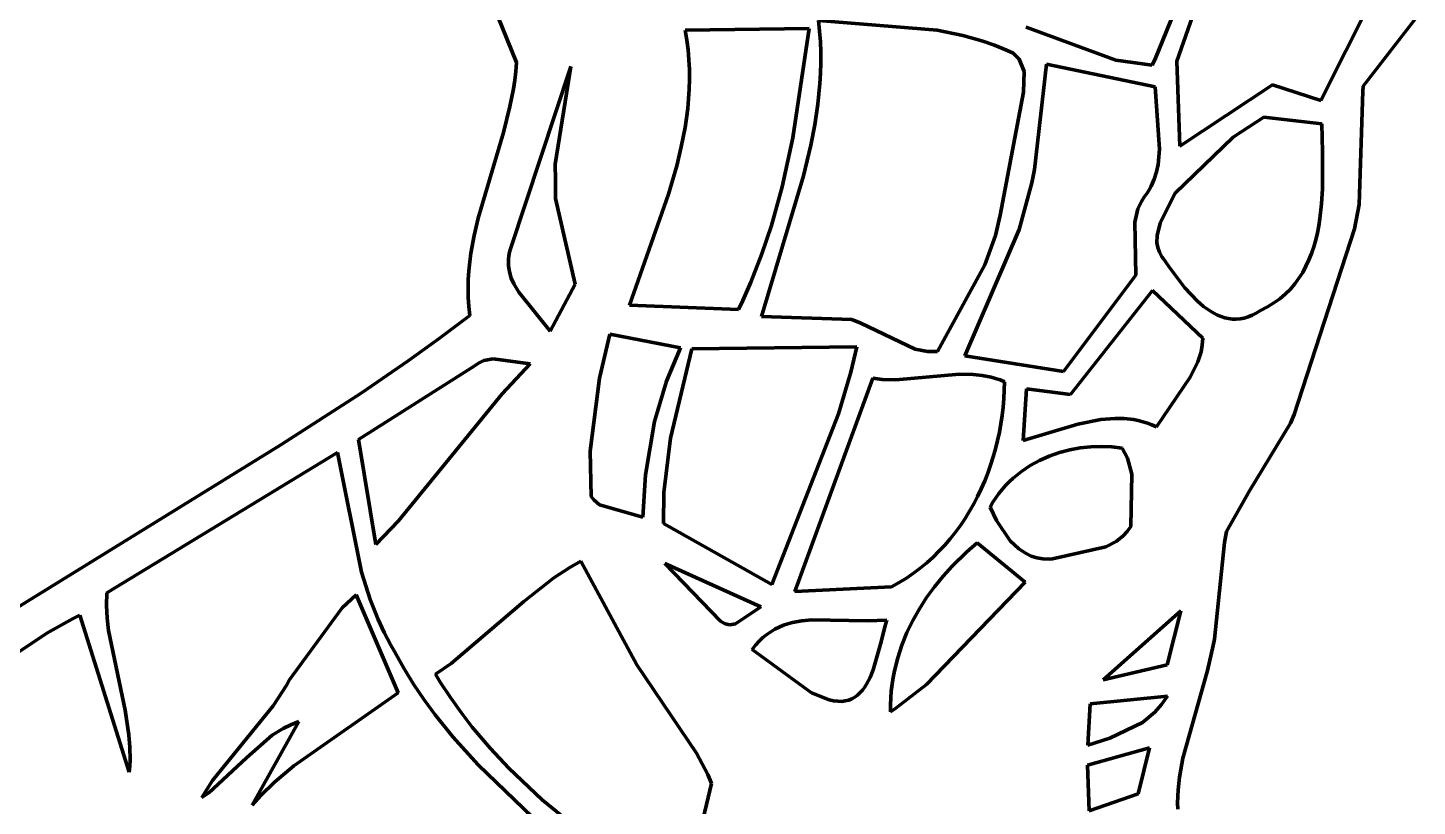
# Model space of a CAD drawing. Header units: millimetres. Extents: x 0 to 12.5, y 0 to 14.6.
# Drawn here: x 9.695 to 11.464, y 10.37 to 11.36 of the extents above; entities that cross this region are included whole.
import ezdxf

# ---------------------------------------------------------------- set-up
doc = ezdxf.new("R2010")
doc.units = ezdxf.units.MM
doc.layers.add('color#131313ff', color=7, linetype='CONTINUOUS', lineweight=100)
doc.layers.add('color#fcfcfcff', color=7, linetype='CONTINUOUS', lineweight=100)

msp = doc.modelspace()

# ---------------------------------------------------------------- linework, layer by layer
at = {"layer": 'color#131313ff'}
for p, q in [((10.3168, 11.3162), (10.2809, 11.4053)), ((11.1304, 11.3216), (11.1672, 11.4113)), ((11.1862, 11.3994), (11.1579, 11.3179)), ((11.3413, 11.268), (11.4048, 11.3945)), ((10.6895, 11.3594), (10.5318, 11.3575)), ((10.669, 11.2204), (10.6895, 11.3594)), ((10.7015, 11.3697), (10.7029, 11.3562)), ((10.8525, 11.3572), (10.7015, 11.3697)), ((10.9657, 11.3614), (11.08, 11.3192)), ((11.4639, 11.3749), (11.3951, 11.2859)), ((10.5318, 11.3575), (10.5339, 11.3448)), ((10.5339, 11.3448), (10.5355, 11.3322)), ((10.7029, 11.3562), (10.7039, 11.3427)), ((10.7039, 11.3427), (10.7043, 11.3293)), ((10.8854, 11.3505), (10.8525, 11.3572)), ((10.9096, 11.3437), (10.8854, 11.3505)), ((10.9254, 11.3382), (10.9096, 11.3437)), ((10.5355, 11.3322), (10.5365, 11.3197)), ((10.7043, 11.3293), (10.7043, 11.316)), ((10.941, 11.3319), (10.9254, 11.3382)), ((10.9493, 11.3279), (10.941, 11.3319)), ((10.9568, 11.3204), (10.9493, 11.3279)), ((10.386, 11.3111), (10.3094, 11.0792)), ((10.3159, 11.3049), (10.3168, 11.3162)), ((10.366, 11.1868), (10.386, 11.3111)), ((10.5365, 11.3197), (10.5371, 11.3072)), ((10.5371, 11.3072), (10.5372, 11.2948)), ((10.7043, 11.316), (10.7039, 11.3027)), ((10.9633, 11.3047), (10.9568, 11.3204)), ((10.9919, 11.3139), (10.9765, 11.1801)), ((11.1302, 11.2851), (10.9919, 11.3139)), ((11.08, 11.3192), (11.1263, 11.3129)), ((11.1263, 11.3129), (11.1304, 11.3216)), ((11.1579, 11.3179), (11.1616, 11.2097)), ((10.3129, 11.2826), (10.3146, 11.2937)), ((10.3146, 11.2937), (10.3159, 11.3049)), ((10.5372, 11.2948), (10.5368, 11.2824)), ((10.7032, 11.2894), (10.702, 11.2762)), ((10.7039, 11.3027), (10.7032, 11.2894)), ((10.9627, 11.2785), (10.9633, 11.3047)), ((11.1616, 11.2097), (11.2796, 11.288)), ((11.2796, 11.288), (11.3413, 11.268)), ((10.3085, 11.2604), (10.3129, 11.2826)), ((10.5368, 11.2824), (10.5361, 11.27)), ((10.702, 11.2762), (10.7005, 11.2631)), ((10.9329, 11.1221), (10.9627, 11.2785)), ((11.1355, 11.2058), (11.1302, 11.2851)), ((11.3946, 11.2797), (11.39, 11.1356)), ((11.3951, 11.2859), (11.3946, 11.2797)), ((10.3002, 11.2273), (10.3085, 11.2604)), ((10.5349, 11.2577), (10.5333, 11.2455)), ((10.5361, 11.27), (10.5349, 11.2577)), ((10.7005, 11.2631), (10.6966, 11.2369)), ((10.5333, 11.2455), (10.5315, 11.2333)), ((10.6966, 11.2369), (10.6915, 11.2108)), ((11.2687, 11.2468), (11.2297, 11.2213)), ((11.3423, 11.2382), (11.2687, 11.2468)), ((11.3433, 11.2026), (11.3423, 11.2382)), ((10.2681, 11.1179), (10.3002, 11.2273)), ((10.5315, 11.2333), (10.5267, 11.209)), ((10.6552, 11.158), (10.669, 11.2204)), ((11.2297, 11.2213), (11.1554, 11.1496)), ((10.5267, 11.209), (10.5209, 11.1848)), ((10.6915, 11.2108), (10.6822, 11.172)), ((11.1338, 11.1864), (11.1355, 11.2058)), ((11.3431, 11.1555), (11.3433, 11.2026)), ((10.3664, 11.1665), (10.366, 11.1868)), ((10.5209, 11.1848), (10.5105, 11.1488)), ((11.1319, 11.177), (11.1338, 11.1864)), ((10.3666, 11.143), (10.3664, 11.1665)), ((10.6822, 11.172), (10.629, 10.993)), ((10.9765, 11.1801), (10.973, 11.1629)), ((11.1249, 11.1587), (11.1289, 11.1677)), ((11.1289, 11.1677), (11.1319, 11.177)), ((10.5105, 11.1488), (10.4607, 11.0075)), ((10.6415, 11.1089), (10.6552, 11.158)), ((10.973, 11.1629), (10.9568, 11.1037)), ((11.1167, 11.1457), (11.1198, 11.15)), ((11.1198, 11.15), (11.1225, 11.1543)), ((11.1225, 11.1543), (11.1249, 11.1587)), ((11.1554, 11.1496), (11.1364, 11.1116)), ((11.342, 11.1365), (11.3431, 11.1555)), ((10.3917, 11.0339), (10.3666, 11.143)), ((11.1044, 11.1129), (11.1083, 11.1298)), ((11.1083, 11.1298), (11.1127, 11.1395)), ((11.1127, 11.1395), (11.1167, 11.1457)), ((11.3399, 11.1177), (11.342, 11.1365)), ((11.39, 11.1356), (11.3842, 11.1047)), ((10.263, 11.0958), (10.2681, 11.1179)), ((10.9268, 11.0961), (10.9329, 11.1221)), ((11.1054, 11.0457), (11.1044, 11.1129)), ((11.1364, 11.1116), (11.1326, 11.096)), ((11.3385, 11.1085), (11.3399, 11.1177)), ((10.2589, 11.0736), (10.263, 11.0958)), ((10.6294, 11.0726), (10.6415, 11.1089)), ((10.9568, 11.1037), (10.888, 10.9427)), ((10.9134, 11.0587), (10.9268, 11.0961)), ((11.1326, 11.096), (11.1325, 11.0868)), ((11.3842, 11.1047), (11.3073, 10.8683)), ((11.3346, 11.0905), (11.3367, 11.0994)), ((11.3367, 11.0994), (11.3385, 11.1085)), ((10.3094, 11.0792), (10.3081, 11.0747)), ((11.1325, 11.0868), (11.1335, 11.0807)), ((11.1335, 11.0807), (11.1355, 11.0748)), ((11.3292, 11.0732), (11.3321, 11.0817)), ((11.3321, 11.0817), (11.3346, 11.0905)), ((10.2562, 11.0512), (10.2574, 11.0625)), ((10.2574, 11.0625), (10.2589, 11.0736)), ((10.3068, 11.0659), (10.3067, 11.0617)), ((10.3067, 11.0617), (10.3068, 11.0576)), ((10.3073, 11.0703), (10.3068, 11.0659)), ((10.3081, 11.0747), (10.3073, 11.0703)), ((10.6155, 11.0368), (10.6294, 11.0726)), ((10.8528, 10.9482), (10.9134, 11.0587)), ((11.1355, 11.0748), (11.1386, 11.069)), ((11.1386, 11.069), (11.1407, 11.0662)), ((11.1407, 11.0662), (11.143, 11.0634)), ((11.143, 11.0634), (11.1485, 11.0552)), ((11.3222, 11.0569), (11.326, 11.0649)), ((11.326, 11.0649), (11.3292, 11.0732)), ((10.2555, 11.04), (10.2562, 11.0512)), ((10.3068, 11.0576), (10.308, 11.0496)), ((10.308, 11.0496), (10.3103, 11.0418)), ((10.3103, 11.0418), (10.3135, 11.0344)), ((11.0133, 10.9228), (11.1054, 11.0457)), ((11.1485, 11.0552), (11.1681, 11.0292)), ((11.3081, 11.0346), (11.3133, 11.0417)), ((11.3133, 11.0417), (11.318, 11.0491)), ((11.318, 11.0491), (11.3222, 11.0569)), ((10.2552, 11.0287), (10.2555, 11.04)), ((10.2554, 11.0173), (10.2552, 11.0287)), ((10.3135, 11.0344), (10.3197, 11.0237)), ((10.3197, 11.0237), (10.3598, 10.9742)), ((10.3598, 10.9742), (10.3917, 11.0339)), ((10.6052, 11.0134), (10.6155, 11.0368)), ((11.1267, 11.0262), (11.0224, 10.8938)), ((11.1907, 10.9655), (11.1267, 11.0262)), ((11.1681, 11.0292), (11.1836, 11.0129)), ((11.2959, 11.0215), (11.3023, 11.0278)), ((11.3023, 11.0278), (11.3081, 11.0346)), ((10.2561, 11.0058), (10.2554, 11.0173)), ((10.2573, 10.9943), (10.2561, 11.0058)), ((10.4607, 11.0075), (10.5998, 11.0018)), ((10.5998, 11.0018), (10.6052, 11.0134)), ((11.1836, 11.0129), (11.1919, 11.0058)), ((11.1919, 11.0058), (11.2006, 10.9997)), ((11.2642, 11.0006), (11.2731, 11.0051)), ((11.2731, 11.0051), (11.2814, 11.0101)), ((11.2814, 11.0101), (11.289, 11.0156)), ((11.289, 11.0156), (11.2959, 11.0215)), ((10.2185, 10.965), (10.2573, 10.9943)), ((10.629, 10.993), (10.7441, 10.989)), ((10.7441, 10.989), (10.7553, 10.9843)), ((11.2006, 10.9997), (11.205, 10.997)), ((11.205, 10.997), (11.2096, 10.9948)), ((11.2096, 10.9948), (11.2142, 10.9929)), ((11.2142, 10.9929), (11.219, 10.9913)), ((11.219, 10.9913), (11.2237, 10.9903)), ((11.2237, 10.9903), (11.2286, 10.9896)), ((11.2286, 10.9896), (11.2335, 10.9895)), ((11.2335, 10.9895), (11.2385, 10.9899)), ((11.2385, 10.9899), (11.2435, 10.9908)), ((11.2435, 10.9908), (11.2486, 10.9923)), ((11.2486, 10.9923), (11.2537, 10.9944)), ((11.2537, 10.9944), (11.2589, 10.9972)), ((11.2589, 10.9972), (11.2642, 11.0006)), ((10.4358, 10.9703), (10.4224, 10.9142)), ((10.5256, 10.9531), (10.4358, 10.9703)), ((10.7553, 10.9843), (10.8244, 10.9514)), ((10.1791, 10.9365), (10.2185, 10.965)), ((10.508, 10.9105), (10.5256, 10.9531)), ((10.7501, 10.9544), (10.5402, 10.9516)), ((10.7427, 10.9219), (10.7501, 10.9544)), ((11.1886, 10.9478), (11.1902, 10.9565)), ((11.1902, 10.9565), (11.1907, 10.9655)), ((10.119, 10.8953), (10.1791, 10.9365)), ((10.2752, 10.937), (10.2686, 10.9337)), ((10.287, 10.9391), (10.2752, 10.937)), ((10.3344, 10.9325), (10.287, 10.9391)), ((10.5402, 10.9516), (10.5131, 10.838)), ((10.8244, 10.9514), (10.8403, 10.9485)), ((10.8403, 10.9485), (10.8528, 10.9482)), ((10.888, 10.9427), (11.0133, 10.9228)), ((11.1748, 10.9156), (11.1847, 10.9354)), ((11.1847, 10.9354), (11.1886, 10.9478)), ((10.2644, 10.9304), (10.1156, 10.8364)), ((10.2686, 10.9337), (10.2644, 10.9304)), ((10.2985, 10.8946), (10.3344, 10.9325)), ((10.727, 10.8688), (10.7427, 10.9219)), ((10.8811, 10.9194), (10.8, 10.9124)), ((10.8983, 10.9191), (10.8811, 10.9194)), ((10.9098, 10.9179), (10.8983, 10.9191)), ((10.9212, 10.9156), (10.9098, 10.9179)), ((10.4224, 10.9142), (10.4109, 10.8213)), ((10.4928, 10.8591), (10.508, 10.9105)), ((10.7708, 10.9144), (10.6712, 10.6428)), ((10.7825, 10.9129), (10.7708, 10.9144)), ((10.8, 10.9124), (10.7825, 10.9129)), ((10.9269, 10.914), (10.9212, 10.9156)), ((10.9326, 10.9121), (10.9269, 10.914)), ((10.9383, 10.9099), (10.9326, 10.9121)), ((10.9375, 10.8884), (10.9381, 10.8991)), ((10.9381, 10.8991), (10.9383, 10.9099)), ((10.9665, 10.901), (10.9619, 10.835)), ((11.0224, 10.8938), (10.9665, 10.901)), ((11.132, 10.8523), (11.1748, 10.9156)), ((10.0169, 10.8294), (10.119, 10.8953)), ((10.1665, 10.7329), (10.2985, 10.8946)), ((10.9366, 10.8777), (10.9375, 10.8884)), ((10.6421, 10.6517), (10.727, 10.8688)), ((10.9338, 10.8563), (10.9354, 10.867)), ((10.9354, 10.867), (10.9366, 10.8777)), ((11.0612, 10.8618), (11.079, 10.8632)), ((11.079, 10.8632), (11.0908, 10.863)), ((11.3073, 10.8683), (11.3027, 10.8573)), ((10.4813, 10.7912), (10.4928, 10.8591)), ((10.9296, 10.835), (10.9319, 10.8456)), ((10.9319, 10.8456), (10.9338, 10.8563)), ((10.9619, 10.835), (11.0318, 10.8559)), ((11.0318, 10.8559), (11.0612, 10.8618)), ((11.0908, 10.863), (11.1026, 10.8616)), ((11.1026, 10.8616), (11.1085, 10.8604)), ((11.1085, 10.8604), (11.1144, 10.859)), ((11.1144, 10.859), (11.1203, 10.8571)), ((11.1203, 10.8571), (11.1261, 10.8549)), ((11.1261, 10.8549), (11.132, 10.8523)), ((11.3027, 10.8573), (11.2501, 10.7711)), ((9.6651, 10.6125), (10.0169, 10.8294)), ((10.1156, 10.8364), (10.138, 10.7025)), ((10.5131, 10.838), (10.5044, 10.7687)), ((10.927, 10.8245), (10.9296, 10.835)), ((10.089, 10.8197), (9.7951, 10.641)), ((10.1194, 10.6673), (10.089, 10.8197)), ((10.4109, 10.8213), (10.412, 10.7636)), ((10.9207, 10.8038), (10.924, 10.8141)), ((10.924, 10.8141), (10.927, 10.8245)), ((10.9954, 10.8151), (10.983, 10.8096)), ((11.0082, 10.8197), (10.9954, 10.8151)), ((11.0214, 10.8232), (11.0082, 10.8197)), ((11.0347, 10.8257), (11.0214, 10.8232)), ((11.0482, 10.8272), (11.0347, 10.8257)), ((11.0616, 10.8276), (11.0482, 10.8272)), ((11.075, 10.827), (11.0616, 10.8276)), ((11.0881, 10.8253), (11.075, 10.827)), ((11.0948, 10.8126), (11.0881, 10.8253)), ((11.1006, 10.7924), (11.0948, 10.8126)), ((10.9131, 10.7836), (10.9171, 10.7936)), ((10.9171, 10.7936), (10.9207, 10.8038)), ((10.9599, 10.7956), (10.9494, 10.7872)), ((10.9711, 10.8031), (10.9599, 10.7956)), ((10.983, 10.8096), (10.9711, 10.8031)), ((10.4779, 10.7376), (10.4813, 10.7912)), ((10.9088, 10.7737), (10.9131, 10.7836)), ((10.9398, 10.7779), (10.9353, 10.7728)), ((10.9445, 10.7827), (10.9398, 10.7779)), ((10.9494, 10.7872), (10.9445, 10.7827)), ((11.0991, 10.7254), (11.1006, 10.7924)), ((10.412, 10.7636), (10.4153, 10.7595)), ((10.4153, 10.7595), (10.4228, 10.753)), ((10.5044, 10.7687), (10.504, 10.7296)), ((10.8991, 10.7544), (10.9041, 10.7639)), ((10.9041, 10.7639), (10.9088, 10.7737)), ((10.9271, 10.7621), (10.9235, 10.7564)), ((10.9311, 10.7676), (10.9271, 10.7621)), ((10.9353, 10.7728), (10.9311, 10.7676)), ((11.2501, 10.7711), (11.2209, 10.7194)), ((10.4228, 10.753), (10.4779, 10.7376)), ((10.8882, 10.7359), (10.8938, 10.7451)), ((10.8938, 10.7451), (10.8991, 10.7544)), ((10.9235, 10.7564), (10.9201, 10.7504)), ((10.9201, 10.7504), (10.9283, 10.7331)), ((10.138, 10.7025), (10.1665, 10.7329)), ((10.504, 10.7296), (10.6421, 10.6517)), ((10.8759, 10.7184), (10.8822, 10.727)), ((10.8822, 10.727), (10.8882, 10.7359)), ((10.9283, 10.7331), (10.9456, 10.7075)), ((11.0946, 10.7191), (11.0991, 10.7254)), ((10.8622, 10.7019), (10.8692, 10.71)), ((10.8692, 10.71), (10.8759, 10.7184)), ((10.9037, 10.7046), (10.8905, 10.6933)), ((10.9646, 10.6548), (10.9037, 10.7046)), ((10.9456, 10.7075), (10.9564, 10.6972)), ((11.0673, 10.6998), (11.0806, 10.7067)), ((11.0806, 10.7067), (11.0894, 10.7136)), ((11.0894, 10.7136), (11.0946, 10.7191)), ((11.2184, 10.7053), (11.2056, 10.5822)), ((11.2209, 10.7194), (11.2184, 10.7053)), ((10.8393, 10.6793), (10.8473, 10.6865)), ((10.8473, 10.6865), (10.8549, 10.694)), ((10.8549, 10.694), (10.8622, 10.7019)), ((10.8905, 10.6933), (10.8718, 10.6752)), ((10.9564, 10.6972), (10.9657, 10.6911)), ((10.9657, 10.6911), (10.9724, 10.6879)), ((10.9724, 10.6879), (10.9795, 10.6857)), ((10.9996, 10.6844), (11.0673, 10.6998)), ((10.3848, 10.6734), (10.3644, 10.6602)), ((10.399, 10.6813), (10.3848, 10.6734)), ((10.4702, 10.5496), (10.399, 10.6813)), ((10.5057, 10.6786), (10.5767, 10.605)), ((10.628, 10.6232), (10.5057, 10.6786)), ((10.8224, 10.666), (10.831, 10.6725)), ((10.831, 10.6725), (10.8393, 10.6793)), ((10.8718, 10.6752), (10.8602, 10.6624)), ((10.9795, 10.6857), (10.9872, 10.6844)), ((10.9872, 10.6844), (10.9953, 10.6841)), ((10.9953, 10.6841), (10.9996, 10.6844)), ((10.1305, 10.6326), (10.1194, 10.6673)), ((10.3644, 10.6602), (10.3263, 10.6302)), ((10.7945, 10.6488), (10.8041, 10.6541)), ((10.8041, 10.6541), (10.8134, 10.6599)), ((10.8134, 10.6599), (10.8224, 10.666)), ((10.839, 10.5245), (10.9646, 10.6548)), ((10.8602, 10.6624), (10.8493, 10.649)), ((9.7951, 10.641), (9.7948, 10.6249)), ((10.0951, 10.6222), (10.1126, 10.6386)), ((10.1126, 10.6386), (10.1661, 10.5139)), ((10.6712, 10.6428), (10.7945, 10.6488)), ((10.8392, 10.6352), (10.8299, 10.6208)), ((10.8493, 10.649), (10.8392, 10.6352)), ((9.7948, 10.6249), (9.7956, 10.609)), ((10.0274, 10.5298), (10.0951, 10.6222)), ((10.1406, 10.6072), (10.1305, 10.6326)), ((10.3263, 10.6302), (10.2339, 10.5513)), ((10.5958, 10.6016), (10.628, 10.6232)), ((10.8299, 10.6208), (10.8215, 10.6059)), ((11.163, 10.6181), (11.064, 10.5305)), ((11.1454, 10.5494), (11.163, 10.6181)), ((9.7523, 10.6085), (9.7189, 10.5897)), ((9.7609, 10.6129), (9.7523, 10.6085)), ((9.8237, 10.4127), (9.7609, 10.6129)), ((9.7956, 10.609), (9.7974, 10.5932)), ((10.1484, 10.5907), (10.1406, 10.6072)), ((10.5767, 10.605), (10.5787, 10.6037)), ((10.5787, 10.6037), (10.5827, 10.6017)), ((10.5827, 10.6017), (10.5885, 10.6006)), ((10.5885, 10.6006), (10.5958, 10.6016)), ((10.6569, 10.5998), (10.6513, 10.5975)), ((10.6626, 10.6017), (10.6569, 10.5998)), ((10.6684, 10.6033), (10.6626, 10.6017)), ((10.6804, 10.6055), (10.6684, 10.6033)), ((10.6928, 10.6068), (10.6804, 10.6055)), ((10.7635, 10.6056), (10.6928, 10.6068)), ((10.7885, 10.6063), (10.7635, 10.6056)), ((10.7811, 10.5789), (10.7859, 10.598)), ((10.7859, 10.598), (10.7885, 10.6063)), ((10.8215, 10.6059), (10.8141, 10.5905)), ((9.7189, 10.5897), (9.6712, 10.5579)), ((9.7974, 10.5932), (9.8186, 10.4917)), ((10.157, 10.5745), (10.1484, 10.5907)), ((10.6306, 10.5842), (10.6259, 10.5798)), ((10.6355, 10.5882), (10.6306, 10.5842)), ((10.6406, 10.5917), (10.6355, 10.5882)), ((10.6459, 10.5948), (10.6406, 10.5917)), ((10.6513, 10.5975), (10.6459, 10.5948)), ((10.8141, 10.5905), (10.8077, 10.5747)), ((11.2056, 10.5822), (11.2042, 10.5741)), ((10.1616, 10.5665), (10.157, 10.5745)), ((10.1733, 10.5454), (10.1616, 10.5665)), ((10.6214, 10.5747), (10.6171, 10.5692)), ((10.6171, 10.5692), (10.6924, 10.5139)), ((10.6259, 10.5798), (10.6214, 10.5747)), ((10.771, 10.543), (10.7811, 10.5789)), ((10.8077, 10.5747), (10.8024, 10.5585)), ((11.2042, 10.5741), (11.1968, 10.5421)), ((10.1859, 10.525), (10.1733, 10.5454)), ((10.2339, 10.5513), (10.2137, 10.5376)), ((10.5462, 10.4372), (10.4702, 10.5496)), ((10.8024, 10.5585), (10.7982, 10.5419)), ((11.064, 10.5305), (11.1454, 10.5494)), ((10.0243, 10.5241), (10.0274, 10.5298)), ((10.2137, 10.5376), (10.2198, 10.5275)), ((10.2198, 10.5275), (10.2327, 10.5078)), ((10.7626, 10.5247), (10.7671, 10.5334)), ((10.7671, 10.5334), (10.771, 10.543)), ((10.7966, 10.5334), (10.7952, 10.5248)), ((10.7982, 10.5419), (10.7966, 10.5334)), ((11.1968, 10.5421), (11.1653, 10.4307)), ((10.0069, 10.4971), (10.0243, 10.5241)), ((10.1661, 10.5139), (10.0334, 10.421)), ((10.1993, 10.5051), (10.1859, 10.525)), ((10.6924, 10.5139), (10.715, 10.505)), ((10.7477, 10.5083), (10.7511, 10.5108)), ((10.7511, 10.5108), (10.7543, 10.5138)), ((10.7543, 10.5138), (10.7573, 10.5171)), ((10.7573, 10.5171), (10.7601, 10.5208)), ((10.7601, 10.5208), (10.7626, 10.5247)), ((10.7942, 10.5161), (10.7935, 10.5074)), ((10.7952, 10.5248), (10.7942, 10.5161)), ((10.7999, 10.4943), (10.839, 10.5245)), ((11.1457, 10.5098), (11.0473, 10.4998)), ((11.1383, 10.4989), (11.1457, 10.5098)), ((9.8186, 10.4917), (9.8234, 10.4604)), ((9.93, 10.4023), (10.0069, 10.4971)), ((10.2135, 10.4859), (10.1993, 10.5051)), ((10.2327, 10.5078), (10.2463, 10.4887)), ((10.715, 10.505), (10.7207, 10.5037)), ((10.7207, 10.5037), (10.726, 10.5031)), ((10.726, 10.5031), (10.731, 10.503)), ((10.731, 10.503), (10.7356, 10.5036)), ((10.7356, 10.5036), (10.7399, 10.5046)), ((10.7399, 10.5046), (10.7439, 10.5062)), ((10.7439, 10.5062), (10.7477, 10.5083)), ((10.7935, 10.5074), (10.7931, 10.4985)), ((10.7931, 10.4985), (10.7931, 10.4896)), ((10.7931, 10.4896), (10.7999, 10.4943)), ((11.0473, 10.4998), (11.0444, 10.4471)), ((11.1299, 10.4894), (11.1383, 10.4989)), ((9.9803, 10.3709), (10.0399, 10.4772)), ((10.0399, 10.4772), (10.0295, 10.4732)), ((10.236, 10.4579), (10.2135, 10.4859)), ((10.2463, 10.4887), (10.2606, 10.4702)), ((11.0726, 10.4563), (11.1139, 10.4763)), ((11.1139, 10.4763), (11.1299, 10.4894)), ((9.8234, 10.4604), (9.8246, 10.4446)), ((10.0059, 10.4598), (9.9733, 10.4313)), ((10.0196, 10.4684), (10.0059, 10.4598)), ((10.0295, 10.4732), (10.0196, 10.4684)), ((10.2681, 10.4223), (10.236, 10.4579)), ((10.2606, 10.4702), (10.2832, 10.4435)), ((9.8246, 10.4446), (9.8248, 10.4287)), ((10.2832, 10.4435), (10.3072, 10.418)), ((11.1228, 10.4437), (11.044, 10.4216)), ((11.0444, 10.4471), (11.0726, 10.4563)), ((11.1087, 10.3851), (11.1228, 10.4437)), ((9.8248, 10.4287), (9.8244, 10.4207)), ((9.9733, 10.4313), (9.9253, 10.3867)), ((10.0334, 10.421), (10.0087, 10.4002)), ((10.3373, 10.3555), (10.2681, 10.4223)), ((10.5605, 10.4099), (10.5462, 10.4372)), ((11.044, 10.4216), (11.046, 10.3637)), ((11.1653, 10.4307), (11.161, 10.4066)), ((9.8244, 10.4207), (9.8237, 10.4127)), ((10.3072, 10.418), (10.3495, 10.3776)), ((10.5652, 10.3984), (10.5605, 10.4099)), ((11.161, 10.4066), (11.1594, 10.3903)), ((9.9164, 10.3805), (9.93, 10.4023)), ((9.9253, 10.3867), (9.9164, 10.3805)), ((10.0087, 10.4002), (9.9913, 10.3831)), ((10.532, 10.2611), (10.5652, 10.3984)), ((11.1594, 10.3903), (11.1588, 10.374)), ((9.9913, 10.3831), (9.9803, 10.3709)), ((10.3495, 10.3776), (10.4497, 10.2967)), ((11.046, 10.3637), (11.1087, 10.3851)), ((11.1588, 10.374), (11.159, 10.3657))]:
    msp.add_line(p, q, dxfattribs=at)
at = {"layer": 'color#fcfcfcff'}
for p, q in [((10.2809, 11.4053), (10.3168, 11.3162)), ((11.1672, 11.4113), (11.1304, 11.3216)), ((11.1579, 11.3179), (11.1862, 11.3994)), ((11.4048, 11.3945), (11.3413, 11.268)), ((10.5318, 11.3575), (10.6895, 11.3594)), ((10.6895, 11.3594), (10.669, 11.2204)), ((10.7015, 11.3697), (10.8525, 11.3572)), ((10.7029, 11.3562), (10.7015, 11.3697)), ((11.08, 11.3192), (10.9657, 11.3614)), ((11.3951, 11.2859), (11.4639, 11.3749)), ((10.5339, 11.3448), (10.5318, 11.3575)), ((10.5355, 11.3322), (10.5339, 11.3448)), ((10.7039, 11.3427), (10.7029, 11.3562)), ((10.7043, 11.3293), (10.7039, 11.3427)), ((10.8525, 11.3572), (10.8854, 11.3505)), ((10.8854, 11.3505), (10.9096, 11.3437)), ((10.9096, 11.3437), (10.9254, 11.3382)), ((10.5365, 11.3197), (10.5355, 11.3322)), ((10.7043, 11.316), (10.7043, 11.3293)), ((10.9254, 11.3382), (10.941, 11.3319)), ((10.941, 11.3319), (10.9493, 11.3279)), ((10.9493, 11.3279), (10.9568, 11.3204)), ((10.3094, 11.0792), (10.386, 11.3111)), ((10.3168, 11.3162), (10.3159, 11.3049)), ((10.386, 11.3111), (10.366, 11.1868)), ((10.5371, 11.3072), (10.5365, 11.3197)), ((10.5372, 11.2948), (10.5371, 11.3072)), ((10.7039, 11.3027), (10.7043, 11.316)), ((10.9568, 11.3204), (10.9633, 11.3047)), ((10.9765, 11.1801), (10.9919, 11.3139)), ((10.9919, 11.3139), (11.1302, 11.2851)), ((11.1263, 11.3129), (11.08, 11.3192)), ((11.1304, 11.3216), (11.1263, 11.3129)), ((11.1616, 11.2097), (11.1579, 11.3179)), ((10.3146, 11.2937), (10.3129, 11.2826)), ((10.3159, 11.3049), (10.3146, 11.2937)), ((10.5368, 11.2824), (10.5372, 11.2948)), ((10.702, 11.2762), (10.7032, 11.2894)), ((10.7032, 11.2894), (10.7039, 11.3027)), ((10.9633, 11.3047), (10.9627, 11.2785)), ((11.2796, 11.288), (11.1616, 11.2097)), ((11.3413, 11.268), (11.2796, 11.288)), ((10.3129, 11.2826), (10.3085, 11.2604)), ((10.5361, 11.27), (10.5368, 11.2824)), ((10.7005, 11.2631), (10.702, 11.2762)), ((10.9627, 11.2785), (10.9329, 11.1221)), ((11.1302, 11.2851), (11.1355, 11.2058)), ((11.39, 11.1356), (11.3946, 11.2797)), ((11.3946, 11.2797), (11.3951, 11.2859)), ((10.3085, 11.2604), (10.3002, 11.2273)), ((10.5333, 11.2455), (10.5349, 11.2577)), ((10.5349, 11.2577), (10.5361, 11.27)), ((10.6966, 11.2369), (10.7005, 11.2631)), ((10.5315, 11.2333), (10.5333, 11.2455)), ((10.6915, 11.2108), (10.6966, 11.2369)), ((11.2297, 11.2213), (11.2687, 11.2468)), ((11.2687, 11.2468), (11.3423, 11.2382)), ((11.3423, 11.2382), (11.3433, 11.2026)), ((10.3002, 11.2273), (10.2681, 11.1179)), ((10.5267, 11.209), (10.5315, 11.2333)), ((10.669, 11.2204), (10.6552, 11.158)), ((11.1554, 11.1496), (11.2297, 11.2213)), ((10.5209, 11.1848), (10.5267, 11.209)), ((10.6822, 11.172), (10.6915, 11.2108)), ((11.1355, 11.2058), (11.1338, 11.1864)), ((11.3433, 11.2026), (11.3431, 11.1555)), ((10.366, 11.1868), (10.3664, 11.1665)), ((10.5105, 11.1488), (10.5209, 11.1848)), ((11.1338, 11.1864), (11.1319, 11.177)), ((10.3664, 11.1665), (10.3666, 11.143)), ((10.629, 10.993), (10.6822, 11.172)), ((10.973, 11.1629), (10.9765, 11.1801)), ((11.1289, 11.1677), (11.1249, 11.1587)), ((11.1319, 11.177), (11.1289, 11.1677)), ((10.4607, 11.0075), (10.5105, 11.1488)), ((10.6552, 11.158), (10.6415, 11.1089)), ((10.9568, 11.1037), (10.973, 11.1629)), ((11.1198, 11.15), (11.1167, 11.1457)), ((11.1225, 11.1543), (11.1198, 11.15)), ((11.1249, 11.1587), (11.1225, 11.1543)), ((11.1364, 11.1116), (11.1554, 11.1496)), ((11.3431, 11.1555), (11.342, 11.1365)), ((10.3666, 11.143), (10.3917, 11.0339)), ((11.1083, 11.1298), (11.1044, 11.1129)), ((11.1127, 11.1395), (11.1083, 11.1298)), ((11.1167, 11.1457), (11.1127, 11.1395)), ((11.342, 11.1365), (11.3399, 11.1177)), ((11.3842, 11.1047), (11.39, 11.1356)), ((10.2681, 11.1179), (10.263, 11.0958)), ((10.9329, 11.1221), (10.9268, 11.0961)), ((11.1044, 11.1129), (11.1054, 11.0457)), ((11.1326, 11.096), (11.1364, 11.1116)), ((11.3399, 11.1177), (11.3385, 11.1085)), ((10.263, 11.0958), (10.2589, 11.0736)), ((10.6415, 11.1089), (10.6294, 11.0726)), ((10.888, 10.9427), (10.9568, 11.1037)), ((10.9268, 11.0961), (10.9134, 11.0587)), ((11.1325, 11.0868), (11.1326, 11.096)), ((11.3073, 10.8683), (11.3842, 11.1047)), ((11.3367, 11.0994), (11.3346, 11.0905)), ((11.3385, 11.1085), (11.3367, 11.0994)), ((10.3081, 11.0747), (10.3094, 11.0792)), ((11.1335, 11.0807), (11.1325, 11.0868)), ((11.1355, 11.0748), (11.1335, 11.0807)), ((11.3321, 11.0817), (11.3292, 11.0732)), ((11.3346, 11.0905), (11.3321, 11.0817)), ((10.2574, 11.0625), (10.2562, 11.0512)), ((10.2589, 11.0736), (10.2574, 11.0625)), ((10.3067, 11.0617), (10.3068, 11.0659)), ((10.3068, 11.0576), (10.3067, 11.0617)), ((10.3068, 11.0659), (10.3073, 11.0703)), ((10.3073, 11.0703), (10.3081, 11.0747)), ((10.6294, 11.0726), (10.6155, 11.0368)), ((10.9134, 11.0587), (10.8528, 10.9482)), ((11.1386, 11.069), (11.1355, 11.0748)), ((11.1407, 11.0662), (11.1386, 11.069)), ((11.143, 11.0634), (11.1407, 11.0662)), ((11.1485, 11.0552), (11.143, 11.0634)), ((11.326, 11.0649), (11.3222, 11.0569)), ((11.3292, 11.0732), (11.326, 11.0649)), ((10.2562, 11.0512), (10.2555, 11.04)), ((10.308, 11.0496), (10.3068, 11.0576)), ((10.3103, 11.0418), (10.308, 11.0496)), ((10.3135, 11.0344), (10.3103, 11.0418)), ((11.1054, 11.0457), (11.0133, 10.9228)), ((11.1681, 11.0292), (11.1485, 11.0552)), ((11.3133, 11.0417), (11.3081, 11.0346)), ((11.318, 11.0491), (11.3133, 11.0417)), ((11.3222, 11.0569), (11.318, 11.0491)), ((10.2555, 11.04), (10.2552, 11.0287)), ((10.2552, 11.0287), (10.2554, 11.0173)), ((10.3197, 11.0237), (10.3135, 11.0344)), ((10.3598, 10.9742), (10.3197, 11.0237)), ((10.3917, 11.0339), (10.3598, 10.9742)), ((10.6155, 11.0368), (10.6052, 11.0134)), ((11.0224, 10.8938), (11.1267, 11.0262)), ((11.1267, 11.0262), (11.1907, 10.9655)), ((11.1836, 11.0129), (11.1681, 11.0292)), ((11.3023, 11.0278), (11.2959, 11.0215)), ((11.3081, 11.0346), (11.3023, 11.0278)), ((10.2554, 11.0173), (10.2561, 11.0058)), ((10.2561, 11.0058), (10.2573, 10.9943)), ((10.5998, 11.0018), (10.4607, 11.0075)), ((10.6052, 11.0134), (10.5998, 11.0018)), ((11.1919, 11.0058), (11.1836, 11.0129)), ((11.2006, 10.9997), (11.1919, 11.0058)), ((11.2731, 11.0051), (11.2642, 11.0006)), ((11.2814, 11.0101), (11.2731, 11.0051)), ((11.289, 11.0156), (11.2814, 11.0101)), ((11.2959, 11.0215), (11.289, 11.0156)), ((10.2573, 10.9943), (10.2185, 10.965)), ((10.7441, 10.989), (10.629, 10.993)), ((10.7553, 10.9843), (10.7441, 10.989)), ((11.205, 10.997), (11.2006, 10.9997)), ((11.2096, 10.9948), (11.205, 10.997)), ((11.2142, 10.9929), (11.2096, 10.9948)), ((11.219, 10.9913), (11.2142, 10.9929)), ((11.2237, 10.9903), (11.219, 10.9913)), ((11.2286, 10.9896), (11.2237, 10.9903)), ((11.2335, 10.9895), (11.2286, 10.9896)), ((11.2385, 10.9899), (11.2335, 10.9895)), ((11.2435, 10.9908), (11.2385, 10.9899)), ((11.2486, 10.9923), (11.2435, 10.9908)), ((11.2537, 10.9944), (11.2486, 10.9923)), ((11.2589, 10.9972), (11.2537, 10.9944)), ((11.2642, 11.0006), (11.2589, 10.9972)), ((10.4224, 10.9142), (10.4358, 10.9703)), ((10.4358, 10.9703), (10.5256, 10.9531)), ((10.8244, 10.9514), (10.7553, 10.9843)), ((10.2185, 10.965), (10.1791, 10.9365)), ((10.5256, 10.9531), (10.508, 10.9105)), ((10.5402, 10.9516), (10.7501, 10.9544)), ((10.7501, 10.9544), (10.7427, 10.9219)), ((11.1902, 10.9565), (11.1886, 10.9478)), ((11.1907, 10.9655), (11.1902, 10.9565)), ((10.1791, 10.9365), (10.119, 10.8953)), ((10.2686, 10.9337), (10.2752, 10.937)), ((10.2752, 10.937), (10.287, 10.9391)), ((10.287, 10.9391), (10.3344, 10.9325)), ((10.5131, 10.838), (10.5402, 10.9516)), ((10.8403, 10.9485), (10.8244, 10.9514)), ((10.8528, 10.9482), (10.8403, 10.9485)), ((11.0133, 10.9228), (10.888, 10.9427)), ((11.1847, 10.9354), (11.1748, 10.9156)), ((11.1886, 10.9478), (11.1847, 10.9354)), ((10.1156, 10.8364), (10.2644, 10.9304)), ((10.2644, 10.9304), (10.2686, 10.9337)), ((10.3344, 10.9325), (10.2985, 10.8946)), ((10.7427, 10.9219), (10.727, 10.8688)), ((10.8, 10.9124), (10.8811, 10.9194)), ((10.8811, 10.9194), (10.8983, 10.9191)), ((10.8983, 10.9191), (10.9098, 10.9179)), ((10.9098, 10.9179), (10.9212, 10.9156)), ((10.4109, 10.8213), (10.4224, 10.9142)), ((10.508, 10.9105), (10.4928, 10.8591)), ((10.6712, 10.6428), (10.7708, 10.9144)), ((10.7708, 10.9144), (10.7825, 10.9129)), ((10.7825, 10.9129), (10.8, 10.9124)), ((10.9212, 10.9156), (10.9269, 10.914)), ((10.9269, 10.914), (10.9326, 10.9121)), ((10.9326, 10.9121), (10.9383, 10.9099)), ((10.9381, 10.8991), (10.9375, 10.8884)), ((10.9383, 10.9099), (10.9381, 10.8991)), ((10.9619, 10.835), (10.9665, 10.901)), ((10.9665, 10.901), (11.0224, 10.8938)), ((11.1748, 10.9156), (11.132, 10.8523)), ((10.119, 10.8953), (10.0169, 10.8294)), ((10.2985, 10.8946), (10.1665, 10.7329)), ((10.9375, 10.8884), (10.9366, 10.8777)), ((10.727, 10.8688), (10.6421, 10.6517)), ((10.9354, 10.867), (10.9338, 10.8563)), ((10.9366, 10.8777), (10.9354, 10.867)), ((11.079, 10.8632), (11.0612, 10.8618)), ((11.0908, 10.863), (11.079, 10.8632)), ((11.3027, 10.8573), (11.3073, 10.8683)), ((10.4928, 10.8591), (10.4813, 10.7912)), ((10.9319, 10.8456), (10.9296, 10.835)), ((10.9338, 10.8563), (10.9319, 10.8456)), ((11.0318, 10.8559), (10.9619, 10.835)), ((11.0612, 10.8618), (11.0318, 10.8559)), ((11.1026, 10.8616), (11.0908, 10.863)), ((11.1085, 10.8604), (11.1026, 10.8616)), ((11.1144, 10.859), (11.1085, 10.8604)), ((11.1203, 10.8571), (11.1144, 10.859)), ((11.1261, 10.8549), (11.1203, 10.8571)), ((11.132, 10.8523), (11.1261, 10.8549)), ((11.2501, 10.7711), (11.3027, 10.8573)), ((10.0169, 10.8294), (9.6651, 10.6125)), ((10.138, 10.7025), (10.1156, 10.8364)), ((10.5044, 10.7687), (10.5131, 10.838)), ((10.9296, 10.835), (10.927, 10.8245)), ((9.7951, 10.641), (10.089, 10.8197)), ((10.089, 10.8197), (10.1194, 10.6673)), ((10.412, 10.7636), (10.4109, 10.8213)), ((10.924, 10.8141), (10.9207, 10.8038)), ((10.927, 10.8245), (10.924, 10.8141)), ((10.983, 10.8096), (10.9954, 10.8151)), ((10.9954, 10.8151), (11.0082, 10.8197)), ((11.0082, 10.8197), (11.0214, 10.8232)), ((11.0214, 10.8232), (11.0347, 10.8257)), ((11.0347, 10.8257), (11.0482, 10.8272)), ((11.0482, 10.8272), (11.0616, 10.8276)), ((11.0616, 10.8276), (11.075, 10.827)), ((11.075, 10.827), (11.0881, 10.8253)), ((11.0881, 10.8253), (11.0948, 10.8126)), ((11.0948, 10.8126), (11.1006, 10.7924)), ((10.9171, 10.7936), (10.9131, 10.7836)), ((10.9207, 10.8038), (10.9171, 10.7936)), ((10.9494, 10.7872), (10.9599, 10.7956)), ((10.9599, 10.7956), (10.9711, 10.8031)), ((10.9711, 10.8031), (10.983, 10.8096)), ((10.4813, 10.7912), (10.4779, 10.7376)), ((10.9131, 10.7836), (10.9088, 10.7737)), ((10.9353, 10.7728), (10.9398, 10.7779)), ((10.9398, 10.7779), (10.9445, 10.7827)), ((10.9445, 10.7827), (10.9494, 10.7872)), ((11.1006, 10.7924), (11.0991, 10.7254)), ((10.4153, 10.7595), (10.412, 10.7636)), ((10.4228, 10.753), (10.4153, 10.7595)), ((10.504, 10.7296), (10.5044, 10.7687)), ((10.9041, 10.7639), (10.8991, 10.7544)), ((10.9088, 10.7737), (10.9041, 10.7639)), ((10.9235, 10.7564), (10.9271, 10.7621)), ((10.9271, 10.7621), (10.9311, 10.7676)), ((10.9311, 10.7676), (10.9353, 10.7728)), ((11.2209, 10.7194), (11.2501, 10.7711)), ((10.4779, 10.7376), (10.4228, 10.753)), ((10.8938, 10.7451), (10.8882, 10.7359)), ((10.8991, 10.7544), (10.8938, 10.7451)), ((10.9201, 10.7504), (10.9235, 10.7564)), ((10.9283, 10.7331), (10.9201, 10.7504)), ((10.1665, 10.7329), (10.138, 10.7025)), ((10.6421, 10.6517), (10.504, 10.7296)), ((10.8822, 10.727), (10.8759, 10.7184)), ((10.8882, 10.7359), (10.8822, 10.727)), ((10.9456, 10.7075), (10.9283, 10.7331)), ((11.0991, 10.7254), (11.0946, 10.7191)), ((10.8692, 10.71), (10.8622, 10.7019)), ((10.8759, 10.7184), (10.8692, 10.71)), ((10.8905, 10.6933), (10.9037, 10.7046)), ((10.9037, 10.7046), (10.9646, 10.6548)), ((10.9564, 10.6972), (10.9456, 10.7075)), ((11.0806, 10.7067), (11.0673, 10.6998)), ((11.0894, 10.7136), (11.0806, 10.7067)), ((11.0946, 10.7191), (11.0894, 10.7136)), ((11.2056, 10.5822), (11.2184, 10.7053)), ((11.2184, 10.7053), (11.2209, 10.7194)), ((10.8473, 10.6865), (10.8393, 10.6793)), ((10.8549, 10.694), (10.8473, 10.6865)), ((10.8622, 10.7019), (10.8549, 10.694)), ((10.8718, 10.6752), (10.8905, 10.6933)), ((10.9657, 10.6911), (10.9564, 10.6972)), ((10.9724, 10.6879), (10.9657, 10.6911)), ((10.9795, 10.6857), (10.9724, 10.6879)), ((11.0673, 10.6998), (10.9996, 10.6844)), ((10.3644, 10.6602), (10.3848, 10.6734)), ((10.3848, 10.6734), (10.399, 10.6813)), ((10.399, 10.6813), (10.4702, 10.5496)), ((10.5057, 10.6786), (10.628, 10.6232)), ((10.5767, 10.605), (10.5057, 10.6786)), ((10.831, 10.6725), (10.8224, 10.666)), ((10.8393, 10.6793), (10.831, 10.6725)), ((10.8602, 10.6624), (10.8718, 10.6752)), ((10.9872, 10.6844), (10.9795, 10.6857)), ((10.9953, 10.6841), (10.9872, 10.6844)), ((10.9996, 10.6844), (10.9953, 10.6841)), ((10.1194, 10.6673), (10.1305, 10.6326)), ((10.3263, 10.6302), (10.3644, 10.6602)), ((10.8041, 10.6541), (10.7945, 10.6488)), ((10.8134, 10.6599), (10.8041, 10.6541)), ((10.8224, 10.666), (10.8134, 10.6599)), ((10.9646, 10.6548), (10.839, 10.5245)), ((10.8493, 10.649), (10.8602, 10.6624)), ((9.7948, 10.6249), (9.7951, 10.641)), ((10.1126, 10.6386), (10.0951, 10.6222)), ((10.1661, 10.5139), (10.1126, 10.6386)), ((10.7945, 10.6488), (10.6712, 10.6428)), ((10.8299, 10.6208), (10.8392, 10.6352)), ((10.8392, 10.6352), (10.8493, 10.649)), ((9.7956, 10.609), (9.7948, 10.6249)), ((10.0951, 10.6222), (10.0274, 10.5298)), ((10.1305, 10.6326), (10.1406, 10.6072)), ((10.2339, 10.5513), (10.3263, 10.6302)), ((10.628, 10.6232), (10.5958, 10.6016)), ((10.8215, 10.6059), (10.8299, 10.6208)), ((11.064, 10.5305), (11.163, 10.6181)), ((11.163, 10.6181), (11.1454, 10.5494)), ((9.7189, 10.5897), (9.7523, 10.6085)), ((9.7523, 10.6085), (9.7609, 10.6129)), ((9.7609, 10.6129), (9.8237, 10.4127)), ((9.7974, 10.5932), (9.7956, 10.609)), ((10.1406, 10.6072), (10.1484, 10.5907)), ((10.5787, 10.6037), (10.5767, 10.605)), ((10.5827, 10.6017), (10.5787, 10.6037)), ((10.5885, 10.6006), (10.5827, 10.6017)), ((10.5958, 10.6016), (10.5885, 10.6006)), ((10.6513, 10.5975), (10.6569, 10.5998)), ((10.6569, 10.5998), (10.6626, 10.6017)), ((10.6626, 10.6017), (10.6684, 10.6033)), ((10.6684, 10.6033), (10.6804, 10.6055)), ((10.6804, 10.6055), (10.6928, 10.6068)), ((10.6928, 10.6068), (10.7635, 10.6056)), ((10.7635, 10.6056), (10.7885, 10.6063)), ((10.7859, 10.598), (10.7811, 10.5789)), ((10.7885, 10.6063), (10.7859, 10.598)), ((10.8141, 10.5905), (10.8215, 10.6059)), ((9.6712, 10.5579), (9.7189, 10.5897)), ((9.8186, 10.4917), (9.7974, 10.5932)), ((10.1484, 10.5907), (10.157, 10.5745)), ((10.6259, 10.5798), (10.6306, 10.5842)), ((10.6306, 10.5842), (10.6355, 10.5882)), ((10.6355, 10.5882), (10.6406, 10.5917)), ((10.6406, 10.5917), (10.6459, 10.5948)), ((10.6459, 10.5948), (10.6513, 10.5975)), ((10.8077, 10.5747), (10.8141, 10.5905)), ((11.2042, 10.5741), (11.2056, 10.5822)), ((10.157, 10.5745), (10.1616, 10.5665)), ((10.1616, 10.5665), (10.1733, 10.5454)), ((10.6171, 10.5692), (10.6214, 10.5747)), ((10.6924, 10.5139), (10.6171, 10.5692)), ((10.6214, 10.5747), (10.6259, 10.5798)), ((10.7811, 10.5789), (10.771, 10.543)), ((10.8024, 10.5585), (10.8077, 10.5747)), ((11.1968, 10.5421), (11.2042, 10.5741)), ((10.1733, 10.5454), (10.1859, 10.525)), ((10.2137, 10.5376), (10.2339, 10.5513)), ((10.4702, 10.5496), (10.5462, 10.4372)), ((10.7982, 10.5419), (10.8024, 10.5585)), ((11.1454, 10.5494), (11.064, 10.5305)), ((10.0274, 10.5298), (10.0243, 10.5241)), ((10.2198, 10.5275), (10.2137, 10.5376)), ((10.2327, 10.5078), (10.2198, 10.5275)), ((10.7671, 10.5334), (10.7626, 10.5247)), ((10.771, 10.543), (10.7671, 10.5334)), ((10.7952, 10.5248), (10.7966, 10.5334)), ((10.7966, 10.5334), (10.7982, 10.5419)), ((11.1653, 10.4307), (11.1968, 10.5421)), ((10.0243, 10.5241), (10.0069, 10.4971)), ((10.0334, 10.421), (10.1661, 10.5139)), ((10.1859, 10.525), (10.1993, 10.5051)), ((10.715, 10.505), (10.6924, 10.5139)), ((10.7511, 10.5108), (10.7477, 10.5083)), ((10.7543, 10.5138), (10.7511, 10.5108)), ((10.7573, 10.5171), (10.7543, 10.5138)), ((10.7601, 10.5208), (10.7573, 10.5171)), ((10.7626, 10.5247), (10.7601, 10.5208)), ((10.7935, 10.5074), (10.7942, 10.5161)), ((10.7942, 10.5161), (10.7952, 10.5248)), ((10.839, 10.5245), (10.7999, 10.4943)), ((11.0473, 10.4998), (11.1457, 10.5098)), ((11.1457, 10.5098), (11.1383, 10.4989)), ((9.8234, 10.4604), (9.8186, 10.4917)), ((10.0069, 10.4971), (9.93, 10.4023)), ((10.1993, 10.5051), (10.2135, 10.4859)), ((10.2463, 10.4887), (10.2327, 10.5078)), ((10.7207, 10.5037), (10.715, 10.505)), ((10.726, 10.5031), (10.7207, 10.5037)), ((10.731, 10.503), (10.726, 10.5031)), ((10.7356, 10.5036), (10.731, 10.503)), ((10.7399, 10.5046), (10.7356, 10.5036)), ((10.7439, 10.5062), (10.7399, 10.5046)), ((10.7477, 10.5083), (10.7439, 10.5062)), ((10.7931, 10.4985), (10.7935, 10.5074)), ((10.7931, 10.4896), (10.7931, 10.4985)), ((10.7999, 10.4943), (10.7931, 10.4896)), ((11.0444, 10.4471), (11.0473, 10.4998)), ((11.1383, 10.4989), (11.1299, 10.4894)), ((10.0399, 10.4772), (9.9803, 10.3709)), ((10.0295, 10.4732), (10.0399, 10.4772)), ((10.2135, 10.4859), (10.236, 10.4579)), ((10.2606, 10.4702), (10.2463, 10.4887)), ((11.1139, 10.4763), (11.0726, 10.4563)), ((11.1299, 10.4894), (11.1139, 10.4763)), ((9.8246, 10.4446), (9.8234, 10.4604)), ((9.9733, 10.4313), (10.0059, 10.4598)), ((10.0059, 10.4598), (10.0196, 10.4684)), ((10.0196, 10.4684), (10.0295, 10.4732)), ((10.236, 10.4579), (10.2681, 10.4223)), ((10.2832, 10.4435), (10.2606, 10.4702)), ((9.8248, 10.4287), (9.8246, 10.4446)), ((10.3072, 10.418), (10.2832, 10.4435)), ((11.044, 10.4216), (11.1228, 10.4437)), ((11.0726, 10.4563), (11.0444, 10.4471)), ((11.1228, 10.4437), (11.1087, 10.3851)), ((9.8244, 10.4207), (9.8248, 10.4287)), ((9.9253, 10.3867), (9.9733, 10.4313)), ((10.0087, 10.4002), (10.0334, 10.421)), ((10.2681, 10.4223), (10.3373, 10.3555)), ((10.5462, 10.4372), (10.5605, 10.4099)), ((11.046, 10.3637), (11.044, 10.4216)), ((11.161, 10.4066), (11.1653, 10.4307)), ((9.8237, 10.4127), (9.8244, 10.4207)), ((10.3495, 10.3776), (10.3072, 10.418)), ((10.5605, 10.4099), (10.5652, 10.3984)), ((11.1594, 10.3903), (11.161, 10.4066)), ((9.93, 10.4023), (9.9164, 10.3805)), ((9.9164, 10.3805), (9.9253, 10.3867)), ((9.9913, 10.3831), (10.0087, 10.4002)), ((10.5652, 10.3984), (10.532, 10.2611)), ((11.1588, 10.374), (11.1594, 10.3903)), ((9.9803, 10.3709), (9.9913, 10.3831)), ((10.4497, 10.2967), (10.3495, 10.3776)), ((11.1087, 10.3851), (11.046, 10.3637)), ((11.159, 10.3657), (11.1588, 10.374))]:
    msp.add_line(p, q, dxfattribs=at)

doc.saveas('drawing.dxf')
